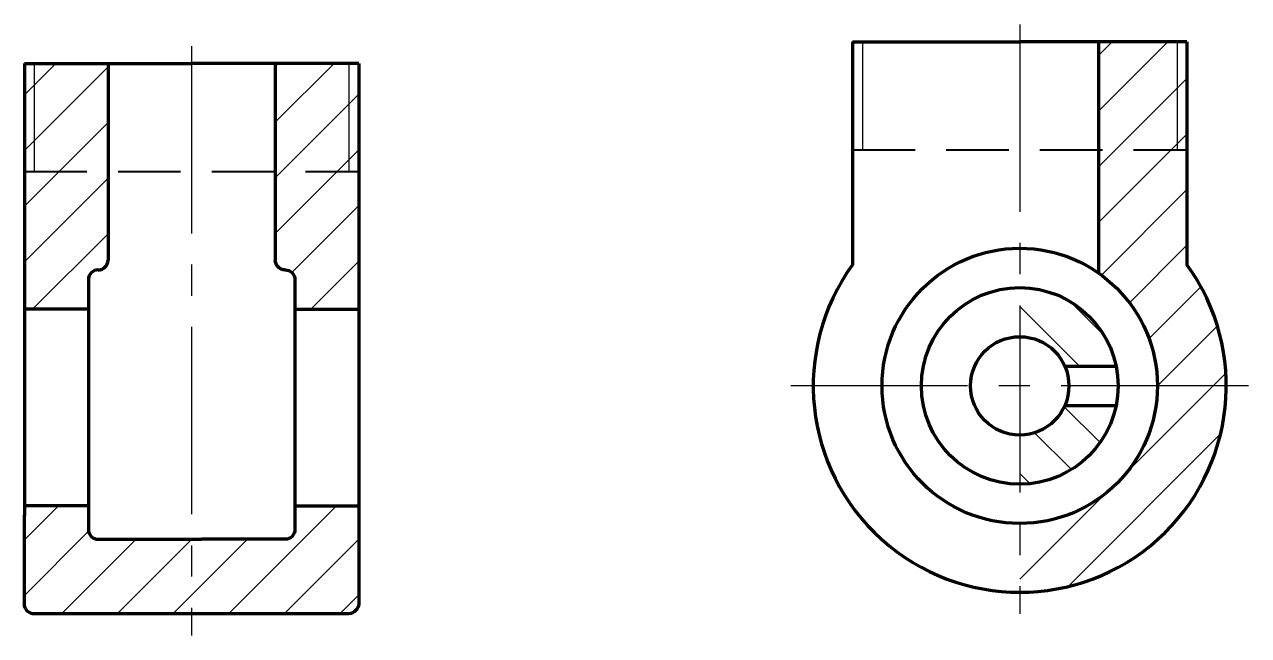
# Model space of a CAD drawing. Header units: millimetres. Extents: x 0 to 1684, y -281 to 297.
# Drawn here: x 1559.9 to 1684.3, y -281 to -218.8 of the extents above.
import ezdxf

# ---------------------------------------------------------------- set-up
doc = ezdxf.new("R2010")
doc.units = ezdxf.units.MM
doc.linetypes.add('CENTER2', pattern=[28.575000000000003, 19.05, -3.175, 3.175, -3.175])
doc.linetypes.add('DASHED2', pattern=[9.524999999999999, 6.35, -3.175])
for name, color, linetype, lineweight in [('HIDE', 4, 'DASHED2', 40), ('OSN', 3, 'Continuous', 80), ('OSY', 2, 'CENTER2', 30), ('TONK', 1, 'Continuous', 30)]:
    doc.layers.add(name, color=color, linetype=linetype, lineweight=lineweight)

msp = doc.modelspace()

# ---------------------------------------------------------------- hatches: boundary and pattern name
at = {"layer": 'TONK'}
h = msp.add_hatch(dxfattribs=at)
h.set_pattern_fill('', color=256, scale=4, angle=45, pattern_type=0)
h.set_pattern_definition([(45, (1468.468460679219, -456.5637845984227), (-2.82842712474619, 2.82842712474619), [])])
edge = h.paths.add_edge_path()
edge.add_line((1678.085260702851, -231.6004340800065), (1678.085260702851, -243.2716060740685))
edge.add_arc((1661.085260702851, -255.6004340800065), 21, 0, 35.95056761961784)
edge.add_line((1682.085260702851, -255.6004340800065), (1675.085260702851, -255.6004340800065))
edge.add_arc((1661.085260702851, -255.6004340800065), 14, 0, 55.15009542095351)
edge.add_line((1669.085260702851, -231.6004340800065), (1669.085260702851, -244.1113087869304))
edge.add_line((1669.085260702851, -231.6004340800065), (1677.085260702851, -231.6004340800065))
edge.add_line((1677.085260702851, -231.6004340800065), (1678.085260702851, -231.6004340800065))
edge = h.paths.add_edge_path()
edge.add_line((1682.085260702851, -255.6004340800065), (1675.085260702851, -255.6004340800065))
edge.add_arc((1661.085260702851, -255.6004340800065), 21, 270, 360)
edge.add_line((1661.085260702851, -269.6004340800065), (1661.085260702851, -276.6004340800065))
edge.add_arc((1661.085260702851, -255.6004340800065), 14, 269.9999999999999, 360)
edge = h.paths.add_edge_path()
edge.add_line((1669.085260702851, -220.6004340800065), (1669.085260702851, -231.6004340800065))
edge.add_line((1677.085260702851, -220.6004340800065), (1669.085260702851, -220.6004340800065))
edge.add_line((1677.085260702851, -220.6004340800065), (1677.085260702851, -231.6004340800065))
edge.add_line((1669.085260702851, -231.6004340800065), (1677.085260702851, -231.6004340800065))
edge = h.paths.add_edge_path()
edge.add_line((1677.085260702851, -231.6004340800065), (1678.085260702851, -231.6004340800065))
edge.add_line((1677.085260702851, -220.6004340800065), (1677.085260702851, -231.6004340800065))
edge.add_line((1678.085260702851, -220.6004340800065), (1677.085260702851, -220.6004340800065))
edge.add_line((1678.085260702851, -220.6004340800065), (1678.085260702851, -231.6004340800065))
h = msp.add_hatch(dxfattribs=at)
h.set_pattern_fill('', color=256, scale=4, angle=45, pattern_type=0)
h.set_pattern_definition([(45, (1462.875210271013, -458.7620611233107), (-2.82842712474619, 2.82842712474619), [])])
edge = h.paths.add_edge_path()
edge.add_line((1560.874628651698, -222.7987106048946), (1560.874628651698, -233.7987106048946))
edge.add_line((1559.874628651698, -233.7987106048945), (1560.874628651698, -233.7987106048945))
edge.add_line((1559.874628651698, -233.7987106048945), (1559.874628651698, -222.7987106048945))
edge.add_line((1560.874628651698, -222.7987106048946), (1559.874628651698, -222.7987106048946))
edge = h.paths.add_edge_path()
edge.add_line((1560.874628651698, -233.7987106048945), (1568.374628651698, -233.7987106048945))
edge.add_line((1568.374628651698, -233.7987106048945), (1568.374628651698, -242.7987106048945))
edge.add_arc((1567.374628651698, -242.7987106048946), 0.9999999999999716, 269.9999999999992, 360.0000000000016)
edge.add_arc((1567.374628651698, -244.7987106048945), 0.9999999999999716, 89.99999999999919, 180.0000000000016)
edge.add_line((1566.374628651698, -244.7987106048945), (1566.374628651698, -247.7987106048945))
edge.add_line((1566.374628651698, -247.7987106048945), (1559.874628651698, -247.7987106048945))
edge.add_line((1559.874628651698, -247.7987106048945), (1559.874628651698, -233.7987106048945))
edge.add_line((1559.874628651698, -233.7987106048945), (1560.874628651698, -233.7987106048945))
edge = h.paths.add_edge_path()
edge.add_line((1593.874628651698, -222.7987106048946), (1592.874628651698, -222.7987106048946))
edge.add_line((1593.874628651698, -222.7987106048946), (1593.874628651698, -233.7987106048946))
edge.add_line((1592.874628651698, -233.7987106048945), (1593.874628651698, -233.7987106048945))
edge.add_line((1592.874628651698, -222.7987106048946), (1592.874628651698, -233.7987106048946))
edge = h.paths.add_edge_path()
edge.add_line((1592.874628651698, -233.7987106048945), (1593.874628651698, -233.7987106048945))
edge.add_line((1593.874628651698, -233.7987106048945), (1593.874628651698, -247.7987106048945))
edge.add_line((1587.374628651698, -247.7987106048945), (1593.874628651698, -247.7987106048945))
edge.add_line((1587.374628651698, -244.7987106048945), (1587.374628651698, -247.7987106048945))
edge.add_arc((1586.374628651698, -244.7987106048945), 0.9999999999999858, 359.9999999999984, 450.0000000000008)
edge.add_arc((1586.374628651698, -242.7987106048946), 0.9999999999999858, 179.9999999999984, 270.0000000000008)
edge.add_line((1585.374628651698, -233.7987106048945), (1585.374628651698, -242.7987106048945))
edge.add_line((1585.374628651698, -233.7987106048945), (1592.874628651698, -233.7987106048945))
edge = h.paths.add_edge_path()
edge.add_arc((1592.691295318365, -277.6153772715612), 1.197450996445677, 278.8067926944332, 351.1932073055668)
edge.add_line((1592.874628651698, -278.7987106048945), (1576.874628651698, -278.7987106048945))
edge.add_line((1576.874628651698, -271.2058894160242), (1576.874628651698, -278.7987106048945))
edge.add_line((1586.374628651698, -271.2058894160242), (1576.874628651698, -271.2058894160242))
edge.add_arc((1586.391439017887, -270.2226997822135), 0.9833333333332868, 269.0204644527542, 360.9795355471978)
edge.add_line((1587.374628651698, -267.7987106048945), (1587.374628651698, -270.2058894160246))
edge.add_line((1587.374628651698, -267.7987106048945), (1593.874628651698, -267.7987106048945))
edge.add_arc((1593.874628651698, -268.2819002387052), 0.4831896338107384, 270, 450)
edge.add_line((1593.874628651698, -268.765089872516), (1593.874628651698, -268.7987106048945))
edge.add_line((1593.874628651698, -268.7987106048945), (1593.874628651698, -277.7987106048945))
edge = h.paths.add_edge_path()
edge.add_line((1559.874628651698, -268.7987106048943), (1559.874628651698, -268.7650898725165))
edge.add_line((1559.874628651698, -268.7650898725165), (1559.874628651698, -267.7987106048945))
edge.add_line((1566.374628651698, -267.7987106048945), (1559.874628651698, -267.7987106048945))
edge.add_line((1566.374628651698, -267.7987106048945), (1566.374628651698, -270.2058894160246))
edge.add_arc((1567.357818285509, -270.2226997822135), 0.9833333333333426, 179.0204644528056, 270.9795355472417)
edge.add_line((1576.874628651698, -271.2058894160242), (1567.374628651699, -271.2058894160242))
edge.add_line((1576.874628651698, -271.2058894160242), (1576.874628651698, -278.7987106048945))
edge.add_line((1576.874628651698, -278.7987106048945), (1560.874628651699, -278.7987106048945))
edge.add_arc((1560.857818285509, -277.8155209710837), 0.9833333333333426, 179.0204644528056, 270.9795355472417)
edge.add_line((1559.874628651698, -277.7987106048949), (1559.874628651698, -268.7987106048943))
edge = h.paths.add_edge_path()
edge.add_line((1560.874628651698, -222.7987106048946), (1560.874628651698, -233.7987106048946))
edge.add_line((1568.374628651698, -222.7987106048946), (1560.874628651698, -222.7987106048946))
edge.add_line((1568.374628651698, -222.7987106048946), (1568.374628651698, -233.7987106048946))
edge.add_line((1560.874628651698, -233.7987106048945), (1568.374628651698, -233.7987106048945))
edge = h.paths.add_edge_path()
edge.add_line((1592.874628651698, -222.7987106048946), (1592.874628651698, -233.7987106048946))
edge.add_line((1585.374628651698, -233.7987106048945), (1592.874628651698, -233.7987106048945))
edge.add_line((1585.374628651698, -222.7987106048946), (1585.374628651698, -233.7987106048946))
edge.add_line((1592.874628651698, -222.7987106048946), (1585.374628651698, -222.7987106048946))
h = msp.add_hatch(dxfattribs=at)
h.set_pattern_fill('', color=256, scale=4, angle=315, pattern_type=0)
h.set_pattern_definition([(315, (1468.468460679219, -456.5637845984227), (2.828427124746191, 2.828427124746189), [])])
edge = h.paths.add_edge_path()
edge.add_arc((1661.085260702851, -255.6004340800065), 5, 270.0000000000001, 336.4218215217987)
edge.add_line((1665.667836397806, -257.6004340800065), (1670.883219673983, -257.6004340800065))
edge.add_arc((1661.085260702851, -255.6004340800065), 10, 270.0000000000001, 348.4630409671844)
edge.add_line((1661.085260702851, -260.6004340800065), (1661.085260702851, -265.6004340800065))
edge = h.paths.add_edge_path()
edge.add_arc((1661.085260702851, -255.6004340800065), 10, 11.53695903281552, 89.99999999999997)
edge.add_line((1665.667836397806, -253.6004340800065), (1670.883219673983, -253.6004340800065))
edge.add_arc((1661.085260702851, -255.6004340800065), 5, 23.57817847820129, 89.99999999999997)
edge.add_line((1661.085260702851, -245.6004340800065), (1661.085260702851, -250.6004340800065))

# ---------------------------------------------------------------- linework, layer by layer
at = {"layer": 'HIDE'}
for p, q in [((1644.085260702851, -231.6004340800065), (1678.085260702851, -231.6004340800065)), ((1559.874628651698, -233.7987106048945), (1593.874628651698, -233.7987106048945))]:
    msp.add_line(p, q, dxfattribs=at)
at = {"layer": 'OSN'}
for p, q in [((1644.085260702851, -220.6004340800065), (1644.085260702851, -243.2716060740686)), ((1644.085260702851, -220.6004340800065), (1661.085260702851, -220.6004340800065)), ((1678.085260702851, -220.6004340800065), (1661.085260702851, -220.6004340800065)), ((1678.085260702851, -220.6004340800065), (1669.085260702851, -220.6004340800065)), ((1669.085260702851, -220.6004340800065), (1669.085260702851, -244.1113087869304)), ((1678.085260702851, -220.6004340800065), (1678.085260702851, -243.2716060740686)), ((1559.874628651698, -222.7987106048946), (1559.874628651698, -268.7987106048945)), ((1559.874628651698, -222.7987106048946), (1576.874628651698, -222.7987106048946)), ((1568.374628651698, -222.7987106048946), (1568.374628651698, -242.7987106048945)), ((1593.874628651698, -222.7987106048946), (1576.874628651698, -222.7987106048946)), ((1585.374628651698, -222.7987106048946), (1585.374628651698, -242.7987106048945)), ((1593.874628651698, -222.7987106048946), (1593.874628651698, -268.7987106048945)), ((1566.374628651698, -244.7987106048945), (1566.374628651698, -267.7987106048945)), ((1587.374628651698, -244.7987106048945), (1587.374628651698, -267.7987106048945)), ((1566.374628651698, -247.7987106048945), (1559.874628651698, -247.7987106048945)), ((1587.374628651698, -247.7987106048945), (1593.874628651698, -247.7987106048945)), ((1665.667836397806, -253.6004340800065), (1670.883219673983, -253.6004340800065)), ((1665.667836397806, -257.6004340800065), (1670.883219673983, -257.6004340800065)), ((1566.374628651698, -267.7987106048945), (1559.874628651698, -267.7987106048945)), ((1587.374628651698, -267.7987106048945), (1593.874628651698, -267.7987106048945))]:
    msp.add_line(p, q, dxfattribs=at)
for points in [[(1593.874628651698, -268.765089872517, -0.008548268426216834), (1593.874628651698, -268.7987106048945), (1593.874628651698, -277.7987106048945, -0.3267847727840812), (1592.874628651698, -278.7987106048945), (1560.874628651698, -278.7987106048945, -0.4242640687119229), (1559.874628651698, -277.7987106048945), (1559.874628651698, -268.7987106048945, -0.008548268426043407), (1559.874628651698, -268.7650898725163)], [(1566.374628651698, -267.7987106048945), (1566.374628651698, -270.2058894160242, 0.4242640687119229), (1567.374628651698, -271.2058894160242), (1577.874628651698, -271.2058894160242)], [(1587.374628651698, -267.7987106048945), (1587.374628651698, -270.2058894160242, -0.4242640687119229), (1586.374628651698, -271.2058894160242), (1577.874628651698, -271.2058894160242)]]:
    msp.add_lwpolyline(points, format="xyb", dxfattribs=at)
for radius in [14, 10, 5]:
    msp.add_circle((1661.085260702851, -255.6004340800065), radius, dxfattribs=at)
for centre, radius, start, end in [((1567.374628651698, -244.7987106048945), 1, 90, 180), ((1567.374628651698, -242.7987106048945), 1, 270, 0), ((1661.085260702851, -255.6004340800065), 21, 144.0494323803823, 35.95056761961775)]:
    msp.add_arc(centre, radius, start, end, dxfattribs=at)
at = {"layer": 'OSN', "extrusion": (0, 0, -1)}
for centre, start, end in [((-1586.374628651698, -242.7987106048945), 270, 0), ((-1586.374628651698, -244.7987106048945), 90, 180)]:
    msp.add_arc(centre, 1, start, end, dxfattribs=at)
at = {"layer": 'OSY'}
for p, q in [((1661.085260702851, -218.8340233184198), (1661.085260702851, -278.7987106048945)), ((1576.874628651698, -221.0322998433078), (1576.874628651698, -280.9969871297826)), ((1684.349512138686, -255.6004340800065), (1637.802842467728, -255.6004340800065))]:
    msp.add_line(p, q, dxfattribs=at)
at = {"layer": 'TONK'}
for p, q in [((1645.085260702851, -220.6004340800065), (1645.085260702851, -226.5194205107881)), ((1645.085260702851, -220.6004340800065), (1645.085260702851, -231.6004340800065)), ((1677.085260702851, -220.6004340800065), (1677.085260702851, -231.6004340800065)), ((1560.874628651698, -222.7987106048946), (1560.874628651698, -228.7176970356761)), ((1560.874628651698, -222.7987106048946), (1560.874628651698, -233.7987106048945)), ((1592.874628651698, -222.7987106048946), (1592.874628651698, -233.7987106048945))]:
    msp.add_line(p, q, dxfattribs=at)

doc.saveas('drawing.dxf')
